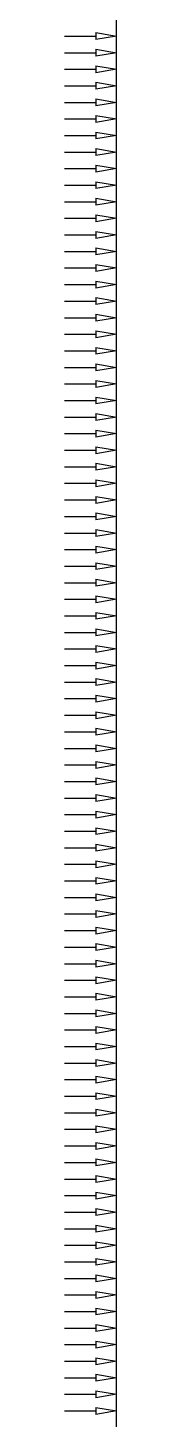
# Model space of a CAD drawing. Extents: x -212 to 3502, y -496 to 4155.
# Drawn here: x -12.5 to 0, y 330 to 666 of the extents above; entities that cross this region are included whole.
import ezdxf

# ---------------------------------------------------------------- set-up
doc = ezdxf.new("R2010")
doc.units = 0
doc.layers.add('Analysis_layer', color=70, linetype='Continuous')
doc.styles.get("Standard").update_dxf_attribs({"font": 'arial.ttf'})

# ---------------------------------------------------------------- blocks, each defined once
blk = doc.blocks.new('*U12')
for p, q in [((-6.25, 332), (-2.5, 332)), ((-6.25, 330), (-2.5, 330)), ((-6.25, 328), (-2.5, 328)), ((-6.25, 326), (-2.5, 326)), ((-6.25, 324), (-2.5, 324)), ((-6.25, 322), (-2.5, 322)), ((-6.25, 320), (-2.5, 320)), ((-6.25, 318), (-2.5, 318)), ((-6.25, 316), (-2.5, 316)), ((-6.25, 314), (-2.5, 314)), ((-6.25, 312), (-2.5, 312)), ((-6.25, 310), (-2.5, 310)), ((-6.25, 308), (-2.5, 308)), ((-6.25, 306), (-2.5, 306)), ((-6.25, 304), (-2.5, 304)), ((-6.25, 302), (-2.5, 302)), ((-6.25, 300), (-2.5, 300)), ((-6.25, 298), (-2.5, 298)), ((-6.25, 296), (-2.5, 296)), ((-6.25, 294), (-2.5, 294)), ((-6.25, 292), (-2.5, 292)), ((-6.25, 290), (-2.5, 290)), ((-6.25, 288), (-2.5, 288)), ((-6.25, 286), (-2.5, 286)), ((-6.25, 284), (-2.5, 284)), ((-6.25, 282), (-2.5, 282)), ((-6.25, 280), (-2.5, 280)), ((-6.25, 278), (-2.5, 278)), ((-6.25, 276), (-2.5, 276)), ((-6.25, 274), (-2.5, 274)), ((-6.25, 272), (-2.5, 272)), ((-6.25, 270), (-2.5, 270)), ((-6.25, 268), (-2.5, 268)), ((-6.25, 266), (-2.5, 266)), ((-6.25, 264), (-2.5, 264)), ((-6.25, 262), (-2.5, 262)), ((-6.25, 260), (-2.5, 260)), ((-6.25, 258), (-2.5, 258)), ((-6.25, 256), (-2.5, 256)), ((-6.25, 254), (-2.5, 254)), ((-6.25, 252), (-2.5, 252)), ((-6.25, 250), (-2.5, 250)), ((-6.25, 248), (-2.5, 248)), ((-6.25, 246), (-2.5, 246)), ((-6.25, 244), (-2.5, 244)), ((-6.25, 242), (-2.5, 242)), ((-6.25, 240), (-2.5, 240)), ((-6.25, 238), (-2.5, 238)), ((-6.25, 236), (-2.5, 236)), ((-6.25, 234), (-2.5, 234)), ((-6.25, 232), (-2.5, 232)), ((-6.25, 230), (-2.5, 230)), ((-6.25, 228), (-2.5, 228)), ((-6.25, 226), (-2.5, 226)), ((-6.25, 224), (-2.5, 224)), ((-6.25, 222), (-2.5, 222)), ((-6.25, 220), (-2.5, 220)), ((-6.25, 218), (-2.5, 218)), ((-6.25, 216), (-2.5, 216)), ((-6.25, 214), (-2.5, 214)), ((-6.25, 212), (-2.5, 212)), ((-6.25, 210), (-2.5, 210)), ((-6.25, 208), (-2.5, 208)), ((-6.25, 206), (-2.5, 206)), ((-6.25, 204), (-2.5, 204)), ((-6.25, 202), (-2.5, 202)), ((-6.25, 200), (-2.5, 200)), ((-6.25, 198), (-2.5, 198)), ((-6.25, 196), (-2.5, 196)), ((-6.25, 194), (-2.5, 194)), ((-6.25, 192), (-2.5, 192)), ((-6.25, 190), (-2.5, 190)), ((-6.25, 188), (-2.5, 188)), ((-6.25, 186), (-2.5, 186)), ((-6.25, 184), (-2.5, 184)), ((-6.25, 182), (-2.5, 182)), ((-6.25, 180), (-2.5, 180)), ((-6.25, 178), (-2.5, 178)), ((-6.25, 176), (-2.5, 176)), ((-6.25, 174), (-2.5, 174)), ((-6.25, 172), (-2.5, 172)), ((-6.25, 170), (-2.5, 170)), ((-6.25, 168), (-2.5, 168)), ((-6.25, 166), (-2.5, 166))]:
    blk.add_line(p, q)
at = {"color": 0, "linetype": 'ByBlock', "lineweight": -2}
for p, q in [((-2.5, 332.42), (0, 332)), ((-2.5, 332.42), (-2.5, 331.58)), ((0, 332), (-2.5, 331.58)), ((-2.5, 330.42), (0, 330)), ((-2.5, 330.42), (-2.5, 329.58)), ((0, 330), (-2.5, 329.58)), ((-2.5, 328.42), (0, 328)), ((-2.5, 328.42), (-2.5, 327.58)), ((0, 328), (-2.5, 327.58)), ((-2.5, 326.42), (0, 326)), ((-2.5, 326.42), (-2.5, 325.58)), ((0, 326), (-2.5, 325.58)), ((-2.5, 324.42), (0, 324)), ((-2.5, 324.42), (-2.5, 323.58)), ((0, 324), (-2.5, 323.58)), ((-2.5, 322.42), (0, 322)), ((-2.5, 322.42), (-2.5, 321.58)), ((0, 322), (-2.5, 321.58)), ((-2.5, 320.42), (0, 320)), ((-2.5, 320.42), (-2.5, 319.58)), ((0, 320), (-2.5, 319.58)), ((-2.5, 318.42), (0, 318)), ((-2.5, 318.42), (-2.5, 317.58)), ((0, 318), (-2.5, 317.58)), ((-2.5, 316.42), (0, 316)), ((-2.5, 316.42), (-2.5, 315.58)), ((0, 316), (-2.5, 315.58)), ((-2.5, 314.42), (0, 314)), ((-2.5, 314.42), (-2.5, 313.58)), ((0, 314), (-2.5, 313.58)), ((-2.5, 312.42), (0, 312)), ((-2.5, 312.42), (-2.5, 311.58)), ((0, 312), (-2.5, 311.58)), ((-2.5, 310.42), (0, 310)), ((-2.5, 310.42), (-2.5, 309.58)), ((0, 310), (-2.5, 309.58)), ((-2.5, 308.42), (0, 308)), ((-2.5, 308.42), (-2.5, 307.58)), ((0, 308), (-2.5, 307.58)), ((-2.5, 306.42), (0, 306)), ((-2.5, 306.42), (-2.5, 305.58)), ((0, 306), (-2.5, 305.58)), ((-2.5, 304.42), (0, 304)), ((-2.5, 304.42), (-2.5, 303.58)), ((0, 304), (-2.5, 303.58)), ((-2.5, 302.42), (0, 302)), ((-2.5, 302.42), (-2.5, 301.58)), ((0, 302), (-2.5, 301.58)), ((-2.5, 300.42), (0, 300)), ((-2.5, 300.42), (-2.5, 299.58)), ((0, 300), (-2.5, 299.58)), ((-2.5, 298.42), (0, 298)), ((-2.5, 298.42), (-2.5, 297.58)), ((0, 298), (-2.5, 297.58)), ((-2.5, 296.42), (0, 296)), ((-2.5, 296.42), (-2.5, 295.58)), ((0, 296), (-2.5, 295.58)), ((-2.5, 294.42), (0, 294)), ((-2.5, 294.42), (-2.5, 293.58)), ((0, 294), (-2.5, 293.58)), ((-2.5, 292.42), (0, 292)), ((-2.5, 292.42), (-2.5, 291.58)), ((0, 292), (-2.5, 291.58)), ((-2.5, 290.42), (0, 290)), ((-2.5, 290.42), (-2.5, 289.58)), ((0, 290), (-2.5, 289.58)), ((-2.5, 288.42), (0, 288)), ((-2.5, 288.42), (-2.5, 287.58)), ((0, 288), (-2.5, 287.58)), ((-2.5, 286.42), (0, 286)), ((-2.5, 286.42), (-2.5, 285.58)), ((0, 286), (-2.5, 285.58)), ((-2.5, 284.42), (0, 284)), ((-2.5, 284.42), (-2.5, 283.58)), ((0, 284), (-2.5, 283.58)), ((-2.5, 282.42), (0, 282)), ((-2.5, 282.42), (-2.5, 281.58)), ((0, 282), (-2.5, 281.58)), ((-2.5, 280.42), (0, 280)), ((-2.5, 280.42), (-2.5, 279.58)), ((0, 280), (-2.5, 279.58)), ((-2.5, 278.42), (0, 278)), ((-2.5, 278.42), (-2.5, 277.58)), ((0, 278), (-2.5, 277.58)), ((-2.5, 276.42), (0, 276)), ((-2.5, 276.42), (-2.5, 275.58)), ((0, 276), (-2.5, 275.58)), ((-2.5, 274.42), (0, 274)), ((-2.5, 274.42), (-2.5, 273.58)), ((0, 274), (-2.5, 273.58)), ((-2.5, 272.42), (0, 272)), ((-2.5, 272.42), (-2.5, 271.58)), ((0, 272), (-2.5, 271.58)), ((-2.5, 270.42), (0, 270)), ((-2.5, 270.42), (-2.5, 269.58)), ((0, 270), (-2.5, 269.58)), ((-2.5, 268.42), (0, 268)), ((-2.5, 268.42), (-2.5, 267.58)), ((0, 268), (-2.5, 267.58)), ((-2.5, 266.42), (0, 266)), ((-2.5, 266.42), (-2.5, 265.58)), ((0, 266), (-2.5, 265.58)), ((-2.5, 264.42), (0, 264)), ((-2.5, 264.42), (-2.5, 263.58)), ((0, 264), (-2.5, 263.58)), ((-2.5, 262.42), (0, 262)), ((-2.5, 262.42), (-2.5, 261.58)), ((0, 262), (-2.5, 261.58)), ((-2.5, 260.42), (0, 260)), ((-2.5, 260.42), (-2.5, 259.58)), ((0, 260), (-2.5, 259.58)), ((-2.5, 258.42), (0, 258)), ((-2.5, 258.42), (-2.5, 257.58)), ((0, 258), (-2.5, 257.58)), ((-2.5, 256.42), (0, 256)), ((-2.5, 256.42), (-2.5, 255.58)), ((0, 256), (-2.5, 255.58)), ((-2.5, 254.42), (0, 254)), ((-2.5, 254.42), (-2.5, 253.58)), ((0, 254), (-2.5, 253.58)), ((-2.5, 252.42), (0, 252)), ((-2.5, 252.42), (-2.5, 251.58)), ((0, 252), (-2.5, 251.58)), ((-2.5, 250.42), (0, 250)), ((-2.5, 250.42), (-2.5, 249.58)), ((0, 250), (-2.5, 249.58)), ((-2.5, 248.42), (0, 248)), ((-2.5, 248.42), (-2.5, 247.58)), ((0, 248), (-2.5, 247.58)), ((-2.5, 246.42), (0, 246)), ((-2.5, 246.42), (-2.5, 245.58)), ((0, 246), (-2.5, 245.58)), ((-2.5, 244.42), (0, 244)), ((-2.5, 244.42), (-2.5, 243.58)), ((0, 244), (-2.5, 243.58)), ((-2.5, 242.42), (0, 242)), ((-2.5, 242.42), (-2.5, 241.58)), ((0, 242), (-2.5, 241.58)), ((-2.5, 240.42), (0, 240)), ((-2.5, 240.42), (-2.5, 239.58)), ((0, 240), (-2.5, 239.58)), ((-2.5, 238.42), (0, 238)), ((-2.5, 238.42), (-2.5, 237.58)), ((0, 238), (-2.5, 237.58)), ((-2.5, 236.42), (0, 236)), ((-2.5, 236.42), (-2.5, 235.58)), ((0, 236), (-2.5, 235.58)), ((-2.5, 234.42), (0, 234)), ((-2.5, 234.42), (-2.5, 233.58)), ((0, 234), (-2.5, 233.58)), ((-2.5, 232.42), (0, 232)), ((-2.5, 232.42), (-2.5, 231.58)), ((0, 232), (-2.5, 231.58)), ((-2.5, 230.42), (0, 230)), ((-2.5, 230.42), (-2.5, 229.58)), ((0, 230), (-2.5, 229.58)), ((-2.5, 228.42), (0, 228)), ((-2.5, 228.42), (-2.5, 227.58)), ((0, 228), (-2.5, 227.58)), ((-2.5, 226.42), (0, 226)), ((-2.5, 226.42), (-2.5, 225.58)), ((0, 226), (-2.5, 225.58)), ((-2.5, 224.42), (0, 224)), ((-2.5, 224.42), (-2.5, 223.58)), ((0, 224), (-2.5, 223.58)), ((-2.5, 222.42), (0, 222)), ((-2.5, 222.42), (-2.5, 221.58)), ((0, 222), (-2.5, 221.58)), ((-2.5, 220.42), (0, 220)), ((-2.5, 220.42), (-2.5, 219.58)), ((0, 220), (-2.5, 219.58)), ((-2.5, 218.42), (0, 218)), ((-2.5, 218.42), (-2.5, 217.58)), ((0, 218), (-2.5, 217.58)), ((-2.5, 216.42), (0, 216)), ((-2.5, 216.42), (-2.5, 215.58)), ((0, 216), (-2.5, 215.58)), ((-2.5, 214.42), (0, 214)), ((-2.5, 214.42), (-2.5, 213.58)), ((0, 214), (-2.5, 213.58)), ((-2.5, 212.42), (0, 212)), ((-2.5, 212.42), (-2.5, 211.58)), ((0, 212), (-2.5, 211.58)), ((-2.5, 210.42), (0, 210)), ((-2.5, 210.42), (-2.5, 209.58)), ((0, 210), (-2.5, 209.58)), ((-2.5, 208.42), (0, 208)), ((-2.5, 208.42), (-2.5, 207.58)), ((0, 208), (-2.5, 207.58)), ((-2.5, 206.42), (0, 206)), ((-2.5, 206.42), (-2.5, 205.58)), ((0, 206), (-2.5, 205.58)), ((-2.5, 204.42), (0, 204)), ((-2.5, 204.42), (-2.5, 203.58)), ((0, 204), (-2.5, 203.58)), ((-2.5, 202.42), (0, 202)), ((-2.5, 202.42), (-2.5, 201.58)), ((0, 202), (-2.5, 201.58)), ((-2.5, 200.42), (0, 200)), ((-2.5, 200.42), (-2.5, 199.58)), ((0, 200), (-2.5, 199.58)), ((-2.5, 198.42), (0, 198)), ((-2.5, 198.42), (-2.5, 197.58)), ((0, 198), (-2.5, 197.58)), ((-2.5, 196.42), (0, 196)), ((-2.5, 196.42), (-2.5, 195.58)), ((0, 196), (-2.5, 195.58)), ((-2.5, 194.42), (0, 194)), ((-2.5, 194.42), (-2.5, 193.58)), ((0, 194), (-2.5, 193.58)), ((-2.5, 192.42), (0, 192)), ((-2.5, 192.42), (-2.5, 191.58)), ((0, 192), (-2.5, 191.58)), ((-2.5, 190.42), (0, 190)), ((-2.5, 190.42), (-2.5, 189.58)), ((0, 190), (-2.5, 189.58)), ((-2.5, 188.42), (0, 188)), ((-2.5, 188.42), (-2.5, 187.58)), ((0, 188), (-2.5, 187.58)), ((-2.5, 186.42), (0, 186)), ((-2.5, 186.42), (-2.5, 185.58)), ((0, 186), (-2.5, 185.58)), ((-2.5, 184.42), (0, 184)), ((-2.5, 184.42), (-2.5, 183.58)), ((0, 184), (-2.5, 183.58)), ((-2.5, 182.42), (0, 182)), ((-2.5, 182.42), (-2.5, 181.58)), ((0, 182), (-2.5, 181.58)), ((-2.5, 180.42), (0, 180)), ((-2.5, 180.42), (-2.5, 179.58)), ((0, 180), (-2.5, 179.58)), ((-2.5, 178.42), (0, 178)), ((-2.5, 178.42), (-2.5, 177.58)), ((0, 178), (-2.5, 177.58)), ((-2.5, 176.42), (0, 176)), ((-2.5, 176.42), (-2.5, 175.58)), ((0, 176), (-2.5, 175.58)), ((-2.5, 174.42), (0, 174)), ((-2.5, 174.42), (-2.5, 173.58)), ((0, 174), (-2.5, 173.58)), ((-2.5, 172.42), (0, 172)), ((-2.5, 172.42), (-2.5, 171.58)), ((0, 172), (-2.5, 171.58)), ((-2.5, 170.42), (0, 170)), ((-2.5, 170.42), (-2.5, 169.58)), ((0, 170), (-2.5, 169.58)), ((-2.5, 168.42), (0, 168)), ((-2.5, 168.42), (-2.5, 167.58)), ((0, 168), (-2.5, 167.58)), ((-2.5, 166.42), (0, 166)), ((-2.5, 166.42), (-2.5, 165.58)), ((0, 166), (-2.5, 165.58))]:
    blk.add_line(p, q, dxfattribs=at)
at = {"layer": 'Defpoints'}
blk.add_line((0, 0), (0, 2075), dxfattribs=at)
blk.add_attdef('q-force', (-12.5, 0), '', height=2.5)

msp = doc.modelspace()

# ---------------------------------------------------------------- linework, layer by layer
at = {"layer": 'Analysis_layer'}
msp.add_lwpolyline([(0, 0), (0, 2075), (0, 4150)], dxfattribs=at)

# ---------------------------------------------------------------- block references
at = {"layer": 'Analysis_layer', "xscale": 2, "yscale": 2, "zscale": 2}
msp.add_blockref('*U12', (0, 0), dxfattribs=at)

doc.saveas('drawing.dxf')
